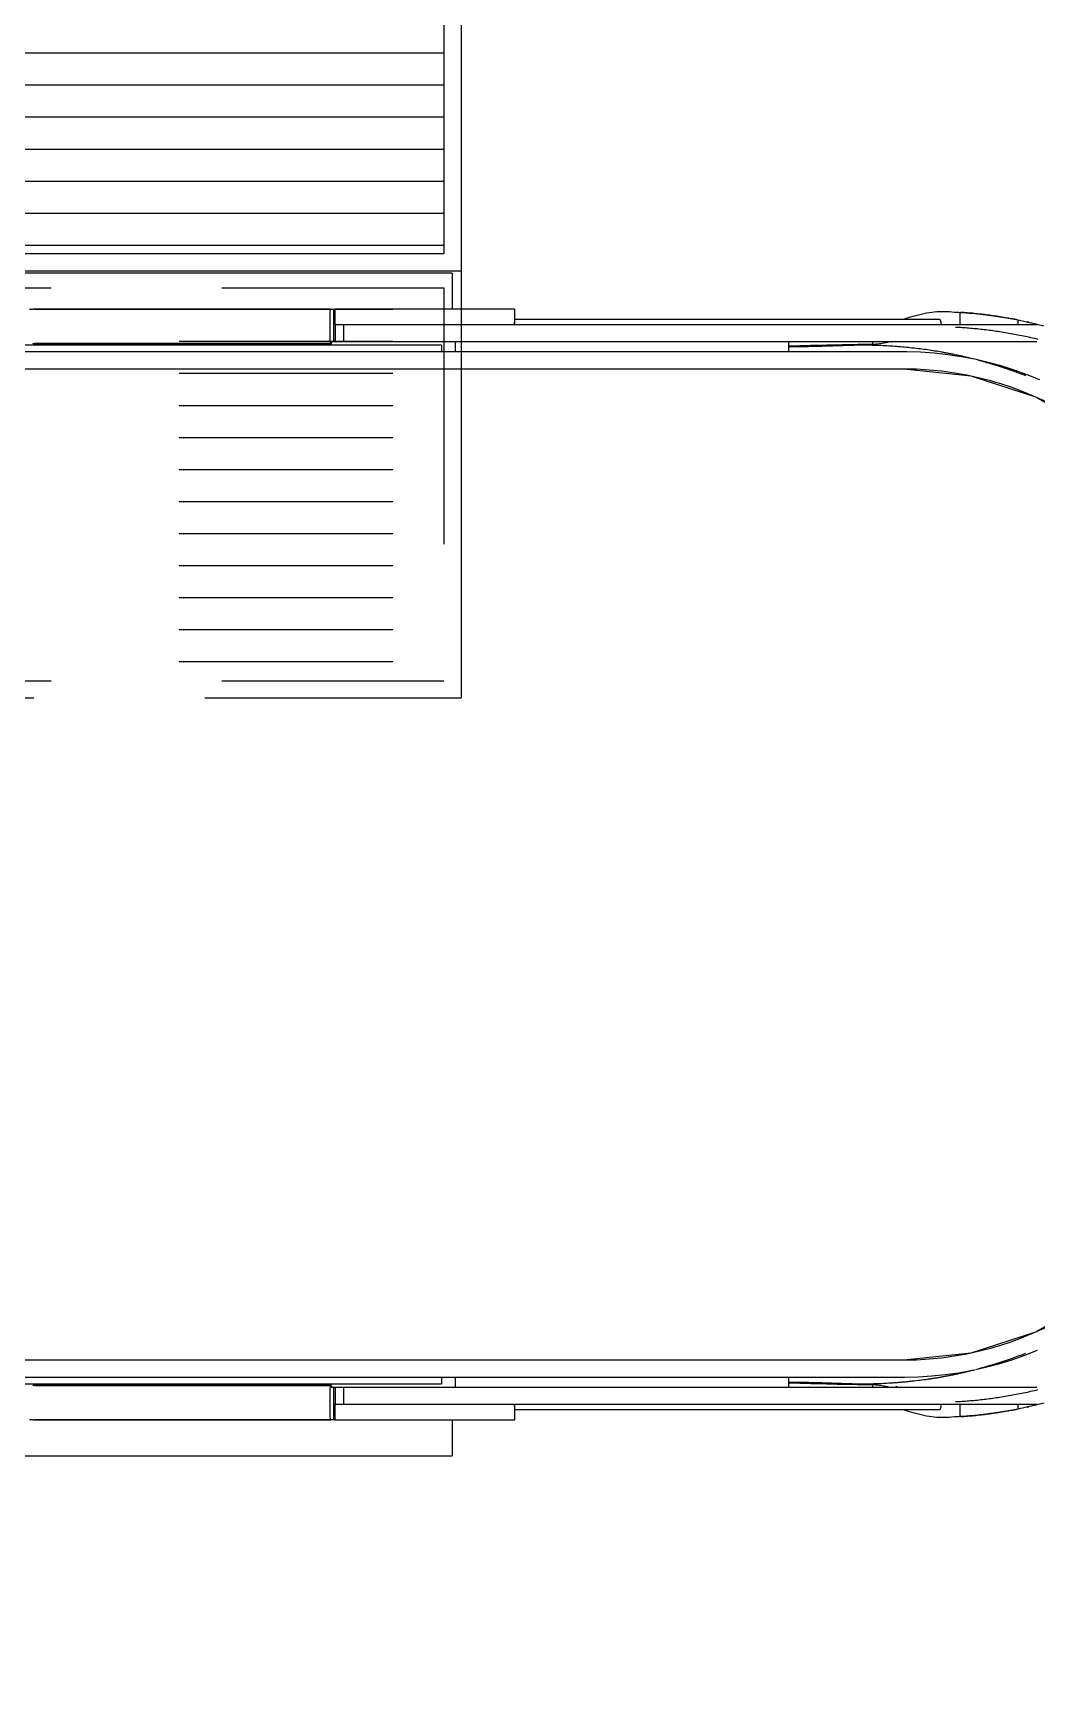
# Model space of a CAD drawing. Header units: metres. Extents: x -22 to 564, y 0 to 143.
# Drawn here: x 24.677 to 25.264, y 35.869 to 36.842 of the extents above; entities that cross this region are included whole.
import ezdxf
from ezdxf.xclip import XClip

# ---------------------------------------------------------------- set-up
doc = ezdxf.new("R2010")
doc.units = ezdxf.units.M
doc.header["$XCLIPFRAME"] = 2
doc.linetypes.add('XREF PB NEURO-ONCOLOGIA$0$HIDDE150', pattern=[0.24, 0.15, -0.09])
doc.linetypes.add('XREF PB NEURO-ONCOLOGIA$0$HIDDEN2', pattern=[0.1875, 0.125, -0.0625])
for name, color, linetype in [('XREF  PB CONJ$0$PARQUE', 251, 'Continuous'), ('XREF PB NEURO-ONCOLOGIA$0$EQUIPO', 8, 'Continuous'), ('XREF PB NEURO-ONCOLOGIA$0$MOBILIARIO', 161, 'Continuous')]:
    doc.layers.add(name, color=color, linetype=linetype)

# ---------------------------------------------------------------- blocks, each defined once
blk = doc.blocks.new('*U218')
for p, q in [((-1592.9, 346.05), (-2417.17, 346.05)), ((-1592.9, 346.05), (-1592.9, 324.91)), ((-1840.4, 325), (-1838.12, 325)), ((-1838.24, 324.83), (-1838.12, 325)), ((-1751.28, 325), (-1838.12, 325)), ((-1837.09, 325), (-1750.44, 325)), ((-1664.22, 325), (-1751.28, 325)), ((-1750.44, 325), (-1663.57, 325)), ((-1664.51, 321.3), (-1664.52, 320.01)), ((-1664.48, 322.51), (-1664.51, 321.3)), ((-1664.43, 323.54), (-1664.48, 322.51)), ((-1664.37, 324.33), (-1664.43, 323.54)), ((-1664.3, 324.83), (-1664.37, 324.33)), ((-1664.22, 325), (-1664.3, 324.83)), ((-1663.69, 325), (-1662.4, 325)), ((-1662.4, 325), (-1662.4, 306)), ((-1662.28, 325), (-1661.4, 325)), ((-1556.35, 325), (-1661.5, 325)), ((-1661.4, 316), (-1661.4, 325)), ((-1556.35, 325), (-1556.35, 323)), ((-1556.35, 323), (-1556.35, 316)), ((-1295.53, 316), (-1295.53, 323.18)), ((-1294.24, 323.1), (-1295.2, 323.16)), ((-1293.27, 323.03), (-1294.24, 323.1)), ((-1292.3, 322.96), (-1293.27, 323.03)), ((-1291.32, 322.88), (-1292.3, 322.96)), ((-1290.34, 322.79), (-1291.32, 322.88)), ((-1289.35, 322.71), (-1290.34, 322.79)), ((-1288.36, 322.61), (-1289.35, 322.71)), ((-1287.36, 322.51), (-1288.36, 322.61)), ((-1286.37, 322.41), (-1287.36, 322.51)), ((-1285.37, 322.31), (-1286.37, 322.41)), ((-1284.37, 322.2), (-1285.37, 322.31)), ((-1283.36, 322.08), (-1284.37, 322.2)), ((-1282.36, 321.96), (-1283.36, 322.08)), ((-1281.35, 321.84), (-1282.36, 321.96)), ((-1280.34, 321.71), (-1281.32, 321.83)), ((-1279.32, 321.58), (-1280.34, 321.71)), ((-1278.31, 321.44), (-1279.32, 321.58)), ((-1277.29, 321.3), (-1278.31, 321.44)), ((-1276.27, 321.16), (-1277.29, 321.3)), ((-1275.25, 321.01), (-1276.27, 321.16)), ((-1664.52, 320.01), (-1664.52, 309.99)), ((-1661.4, 316), (-1661.4, 306)), ((-1661.4, 316), (-1656.55, 316)), ((-1656.55, 316), (-1260.6, 316)), ((-1656.55, 316), (-1656.55, 306)), ((-1307.79, 319), (-1556.35, 319)), ((-1556.35, 317), (-1556.35, 317.52)), ((-1556.35, 316), (-1556.35, 317)), ((-1306.7, 316), (-1306.7, 317)), ((-1297.35, 314.34), (-1298.3, 314.38)), ((-1296.39, 314.29), (-1297.35, 314.34)), ((-1295.43, 314.24), (-1296.39, 314.29)), ((-1294.46, 314.18), (-1295.43, 314.24)), ((-1293.49, 314.11), (-1294.46, 314.18)), ((-1292.51, 314.05), (-1293.49, 314.11)), ((-1291.53, 313.97), (-1292.51, 314.05)), ((-1290.54, 313.9), (-1291.53, 313.97)), ((-1289.55, 313.81), (-1290.54, 313.9)), ((-1288.56, 313.73), (-1289.55, 313.81)), ((-1287.56, 313.63), (-1288.56, 313.73)), ((-1286.56, 313.54), (-1287.56, 313.63)), ((-1285.56, 313.44), (-1286.56, 313.54)), ((-1284.56, 313.33), (-1285.56, 313.44)), ((-1283.55, 313.22), (-1284.56, 313.33)), ((-1282.54, 313.11), (-1283.55, 313.22)), ((-1281.53, 312.99), (-1282.54, 313.11)), ((-1280.51, 312.87), (-1281.53, 312.99)), ((-1279.49, 312.74), (-1280.51, 312.87)), ((-1278.47, 312.61), (-1279.49, 312.74)), ((-1277.45, 312.47), (-1278.47, 312.61)), ((-1276.42, 312.33), (-1277.45, 312.47)), ((-1275.4, 312.19), (-1276.42, 312.33)), ((-1274.37, 312.04), (-1275.4, 312.19)), ((-1274.23, 320.86), (-1275.25, 321.01)), ((-1273.34, 311.89), (-1274.37, 312.04)), ((-1273.2, 320.7), (-1274.23, 320.86)), ((-1272.3, 311.73), (-1273.34, 311.89)), ((-1272.17, 320.54), (-1273.2, 320.7)), ((-1271.26, 311.57), (-1272.3, 311.73)), ((-1271.14, 320.38), (-1272.17, 320.54)), ((-1270.22, 311.41), (-1271.26, 311.57)), ((-1270.11, 320.21), (-1271.14, 320.38)), ((-1269.17, 311.24), (-1270.22, 311.41)), ((-1269.08, 320.04), (-1270.11, 320.21)), ((-1268.04, 319.86), (-1269.08, 320.04)), ((-1267, 319.68), (-1268.04, 319.86)), ((-1264.9, 319.3), (-1265.95, 319.49)), ((-1263.85, 319.1), (-1264.9, 319.3)), ((-1262.79, 318.9), (-1263.85, 319.1)), ((-1261.73, 318.69), (-1262.79, 318.9)), ((-1261.82, 318.71), (-1261.82, 316)), ((-1260.66, 318.48), (-1261.73, 318.69)), ((-1260.6, 316), (-1250.76, 316)), ((-1255.29, 317.34), (-1256.36, 317.58)), ((-1599.2, 304), (-2176.9, 304)), ((-1838.12, 305), (-1838.24, 305.17)), ((-1838.12, 305), (-1751.28, 305)), ((-1750.44, 305), (-1837.09, 305)), ((-1751.28, 305), (-1664.22, 305)), ((-1663.57, 305), (-1750.44, 305)), ((-1664.52, 309.99), (-1664.51, 308.7)), ((-1664.51, 308.7), (-1664.48, 307.49)), ((-1664.48, 307.49), (-1664.43, 306.46)), ((-1664.43, 306.46), (-1664.37, 305.67)), ((-1664.37, 305.67), (-1664.3, 305.17)), ((-1664.3, 305.17), (-1664.22, 305)), ((-1664.22, 305), (-1663.57, 305)), ((-1662.4, 306), (-1663.69, 306)), ((-1663.57, 305), (-1663.49, 305.17)), ((-1663.49, 305.17), (-1663.42, 305.67)), ((-1661.4, 306), (-1662.28, 306)), ((-1656.55, 306), (-1661.4, 306)), ((-1260.6, 306), (-1656.55, 306)), ((-1599.2, 304), (-1599.2, 301)), ((-1591, 300.11), (-1591, 306)), ((-1396, 303.27), (-1396, 301.63)), ((-1395.95, 303.31), (-1395.95, 306)), ((-1395.95, 302.86), (-1395.95, 303.31)), ((-1346.74, 304.4), (-1346.74, 306)), ((-1268.12, 311.06), (-1269.17, 311.24)), ((-1267.07, 310.88), (-1268.12, 311.06)), ((-1266.01, 310.69), (-1267.07, 310.88)), ((-1264.95, 310.5), (-1266.01, 310.69)), ((-1263.88, 310.3), (-1264.95, 310.5)), ((-1262.81, 310.1), (-1263.88, 310.3)), ((-1261.73, 309.89), (-1262.81, 310.1)), ((-1260.66, 309.68), (-1261.73, 309.89)), ((-1259.58, 309.46), (-1260.66, 309.68)), ((-1250.76, 306), (-1260.6, 306)), ((-1258.51, 309.24), (-1259.58, 309.46)), ((-1257.44, 309.02), (-1258.51, 309.24)), ((-1256.37, 308.79), (-1257.44, 309.02)), ((-1255.31, 308.56), (-1256.37, 308.79)), ((-1254.25, 308.33), (-1255.31, 308.56)), ((-1253.2, 308.1), (-1254.25, 308.33)), ((-1252.15, 307.86), (-1253.2, 308.1)), ((-1251.1, 307.63), (-1252.15, 307.86)), ((-1250.06, 307.38), (-1251.1, 307.63)), ((-1328.55, 300), (-2090.86, 300)), ((-1599.2, 301), (-1599.2, 299.95)), ((-1395.95, 300.25), (-1395.95, 301.54)), ((-1328.2, 300), (-1328.55, 300)), ((-1326.76, 299.99), (-1328.2, 300)), ((-1318.77, 299.78), (-1326.76, 299.99)), ((-1310.79, 299.24), (-1318.77, 299.78)), ((-1302.83, 298.38), (-1310.79, 299.24)), ((-1294.92, 297.21), (-1302.83, 298.38)), ((-1287.06, 295.72), (-1294.92, 297.21)), ((-1279.27, 293.92), (-1287.06, 295.72)), ((-1271.55, 291.81), (-1279.27, 293.92)), ((-1328.65, 290), (-2056.75, 290)), ((-1328.65, 290), (-2056.75, 290)), ((-1328.13, 290), (-1328.65, 290)), ((-1289.15, 285.85), (-1328.64, 290)), ((-1251.38, 273.57), (-1289.14, 285.85)), ((-1263.93, 289.39), (-1271.55, 291.81)), ((-1256.41, 286.67), (-1263.93, 289.39)), ((-1249, 283.65), (-1256.41, 286.67)), ((-1216.98, 253.71), (-1251.36, 273.57)), ((-1251.36, -273.57), (-1216.98, -253.71)), ((-1289.14, -285.85), (-1251.38, -273.57)), ((-2056.75, -290), (-1328.65, -290)), ((-2056.75, -290), (-1328.65, -290)), ((-1328.65, -290), (-1328.13, -290)), ((-1328.64, -290), (-1289.15, -285.85)), ((-1272.93, -292.21), (-1265.29, -289.85)), ((-1265.29, -289.85), (-1257.75, -287.18)), ((-1257.75, -287.18), (-1250.32, -284.21)), ((-2090.86, -300), (-1328.55, -300)), ((-1599.2, -299.95), (-1599.2, -301)), ((-1599.2, -301), (-1599.2, -304)), ((-1591, -306), (-1591, -300.11)), ((-1396, -301.06), (-1396, -303.27)), ((-1395.95, -301.54), (-1395.95, -300.25)), ((-1328.55, -300), (-1328.2, -300)), ((-1328.2, -300), (-1320.21, -299.84)), ((-1320.21, -299.84), (-1312.22, -299.36)), ((-1312.22, -299.36), (-1304.26, -298.56)), ((-1304.26, -298.56), (-1296.34, -297.45)), ((-1296.34, -297.45), (-1288.47, -296.01)), ((-1288.47, -296.01), (-1286.97, -295.68)), ((-1286.62, -295.6), (-1280.66, -294.27)), ((-1280.66, -294.27), (-1272.93, -292.21)), ((-2919.2, -304), (-1599.2, -304)), ((-1838.24, -305.17), (-1838.12, -305)), ((-1751.28, -305), (-1838.12, -305)), ((-1837.09, -305), (-1750.44, -305)), ((-1664.22, -305), (-1751.28, -305)), ((-1750.44, -305), (-1663.57, -305)), ((-1664.51, -308.7), (-1664.52, -309.99)), ((-1664.52, -309.99), (-1664.52, -320.01)), ((-1664.48, -307.49), (-1664.51, -308.7)), ((-1664.43, -306.46), (-1664.48, -307.49)), ((-1664.37, -305.67), (-1664.43, -306.46)), ((-1664.3, -305.17), (-1664.37, -305.67)), ((-1664.22, -305), (-1664.3, -305.17)), ((-1663.57, -305), (-1664.22, -305)), ((-1663.69, -306), (-1662.4, -306)), ((-1663.49, -305.17), (-1663.57, -305)), ((-1663.42, -305.67), (-1663.49, -305.17)), ((-1662.4, -306), (-1662.4, -325)), ((-1662.28, -306), (-1661.4, -306)), ((-1661.4, -306), (-1661.4, -316)), ((-1661.4, -306), (-1656.55, -306)), ((-1656.55, -306), (-1260.6, -306)), ((-1656.55, -306), (-1656.55, -316)), ((-1395.95, -303.31), (-1395.95, -302.86)), ((-1395.95, -306), (-1395.95, -303.31)), ((-1346.74, -306), (-1346.74, -304.4)), ((-1270.22, -311.41), (-1269.17, -311.24)), ((-1269.17, -311.24), (-1268.12, -311.06)), ((-1268.12, -311.06), (-1267.07, -310.88)), ((-1267.07, -310.88), (-1266.01, -310.69)), ((-1266.01, -310.69), (-1264.95, -310.5)), ((-1264.95, -310.5), (-1263.88, -310.3)), ((-1263.88, -310.3), (-1262.81, -310.1)), ((-1262.81, -310.1), (-1261.73, -309.89)), ((-1261.73, -309.89), (-1260.66, -309.68)), ((-1260.66, -309.68), (-1259.58, -309.46)), ((-1260.6, -306), (-1250.76, -306)), ((-1259.58, -309.46), (-1258.51, -309.24)), ((-1258.51, -309.24), (-1257.44, -309.02)), ((-1257.44, -309.02), (-1256.37, -308.79)), ((-1256.37, -308.79), (-1255.31, -308.56)), ((-1255.31, -308.56), (-1254.25, -308.33)), ((-1254.25, -308.33), (-1253.2, -308.1)), ((-1253.2, -308.1), (-1252.15, -307.86)), ((-1252.15, -307.86), (-1251.1, -307.63)), ((-1251.1, -307.63), (-1250.06, -307.38)), ((-1664.52, -320.01), (-1664.51, -321.3)), ((-1656.55, -316), (-1661.4, -316)), ((-1661.4, -325), (-1661.4, -316)), ((-1260.6, -316), (-1656.55, -316)), ((-1556.35, -317), (-1556.35, -316)), ((-1556.35, -316), (-1556.35, -323)), ((-1556.35, -317.52), (-1556.35, -317)), ((-1556.35, -319), (-1307.79, -319)), ((-1306.7, -317), (-1306.7, -316)), ((-1298.3, -314.38), (-1297.35, -314.34)), ((-1297.35, -314.34), (-1296.39, -314.29)), ((-1296.39, -314.29), (-1295.43, -314.24)), ((-1295.53, -323.18), (-1295.53, -316.11)), ((-1295.43, -314.24), (-1294.46, -314.18)), ((-1294.46, -314.18), (-1293.49, -314.11)), ((-1293.49, -314.11), (-1292.51, -314.05)), ((-1292.51, -314.05), (-1291.53, -313.97)), ((-1291.53, -313.97), (-1290.54, -313.9)), ((-1290.54, -313.9), (-1289.55, -313.81)), ((-1289.55, -313.81), (-1288.56, -313.73)), ((-1288.56, -313.73), (-1287.56, -313.63)), ((-1287.56, -313.63), (-1286.56, -313.54)), ((-1286.56, -313.54), (-1285.56, -313.44)), ((-1285.56, -313.44), (-1284.56, -313.33)), ((-1284.56, -313.33), (-1283.55, -313.22)), ((-1283.55, -313.22), (-1282.54, -313.11)), ((-1282.54, -313.11), (-1281.53, -312.99)), ((-1281.53, -312.99), (-1280.51, -312.87)), ((-1280.51, -312.87), (-1279.49, -312.74)), ((-1279.49, -312.74), (-1278.47, -312.61)), ((-1278.47, -312.61), (-1277.45, -312.47)), ((-1277.45, -312.47), (-1276.42, -312.33)), ((-1276.42, -312.33), (-1275.4, -312.19)), ((-1276.27, -321.16), (-1275.25, -321.01)), ((-1275.4, -312.19), (-1274.37, -312.04)), ((-1275.25, -321.01), (-1274.23, -320.86)), ((-1274.37, -312.04), (-1273.34, -311.89)), ((-1274.23, -320.86), (-1273.2, -320.7)), ((-1273.34, -311.89), (-1272.3, -311.73)), ((-1273.2, -320.7), (-1272.17, -320.54)), ((-1272.3, -311.73), (-1271.26, -311.57)), ((-1272.17, -320.54), (-1271.14, -320.38)), ((-1271.26, -311.57), (-1270.22, -311.41)), ((-1271.14, -320.38), (-1270.11, -320.21)), ((-1270.11, -320.21), (-1269.08, -320.04)), ((-1269.08, -320.04), (-1268.04, -319.86)), ((-1268.04, -319.86), (-1267, -319.68)), ((-1265.95, -319.49), (-1264.9, -319.3)), ((-1264.9, -319.3), (-1263.85, -319.1)), ((-1263.85, -319.1), (-1262.79, -318.9)), ((-1262.79, -318.9), (-1261.73, -318.69)), ((-1261.82, -316.11), (-1261.82, -318.71)), ((-1261.73, -318.69), (-1260.66, -318.48)), ((-1250.76, -316), (-1260.6, -316)), ((-1256.36, -317.58), (-1255.29, -317.34)), ((-1838.12, -325), (-1840.4, -325)), ((-1838.12, -325), (-1838.24, -324.83)), ((-1838.12, -325), (-1751.28, -325)), ((-1750.44, -325), (-1837.09, -325)), ((-1751.28, -325), (-1664.22, -325)), ((-1663.57, -325), (-1750.44, -325)), ((-1664.51, -321.3), (-1664.48, -322.51)), ((-1664.48, -322.51), (-1664.43, -323.54)), ((-1664.43, -323.54), (-1664.37, -324.33)), ((-1664.37, -324.33), (-1664.3, -324.83)), ((-1664.3, -324.83), (-1664.22, -325)), ((-1662.4, -325), (-1663.69, -325)), ((-1661.4, -325), (-1662.28, -325)), ((-1661.5, -325), (-1556.35, -325)), ((-1592.9, -324.91), (-1592.9, -346.05)), ((-1556.35, -323), (-1556.35, -325)), ((-1295.2, -323.16), (-1294.24, -323.1)), ((-1294.24, -323.1), (-1293.27, -323.03)), ((-1293.27, -323.03), (-1292.3, -322.96)), ((-1292.3, -322.96), (-1291.32, -322.88)), ((-1291.32, -322.88), (-1290.34, -322.79)), ((-1290.34, -322.79), (-1289.35, -322.71)), ((-1289.35, -322.71), (-1288.36, -322.61)), ((-1288.36, -322.61), (-1287.36, -322.51)), ((-1287.36, -322.51), (-1286.37, -322.41)), ((-1286.37, -322.41), (-1285.37, -322.31)), ((-1285.37, -322.31), (-1284.37, -322.2)), ((-1284.37, -322.2), (-1283.36, -322.08)), ((-1283.36, -322.08), (-1282.36, -321.96)), ((-1282.36, -321.96), (-1281.35, -321.84)), ((-1281.32, -321.83), (-1280.34, -321.71)), ((-1280.34, -321.71), (-1279.32, -321.58)), ((-1279.32, -321.58), (-1278.31, -321.44)), ((-1278.31, -321.44), (-1277.29, -321.3)), ((-1277.29, -321.3), (-1276.27, -321.16)), ((-3052.58, -346.05), (-1592.9, -346.05))]:
    blk.add_line(p, q)
for centre, start_param, end_param in [((-1328.64, 100), 6.073815, 6.283185), ((-1328.64, 100), 5.864387, 6.073746), ((-1328.64, 100), 5.654963, 5.864306), ((-1328.64, -100), 3.560472, 3.769815), ((-1328.64, -100), 3.351032, 3.560391), ((-1328.64, -100), 3.141593, 3.350963)]:
    blk.add_ellipse(centre, major_axis=(0, 190), ratio=0.999962, start_param=start_param, end_param=end_param)
for points, knots in [([(-1328.61, 319.26), (-1326.72, 319.89), (-1320.43, 321.79), (-1312.73, 323.5), (-1304.73, 323.85), (-1300.87, 323.61), (-1298.98, 323.37)], [-0.8058788, -0.8058788, -0.8058788, -0.8058788, -0.6666667, -0.3333333, -0.1666667, 0, 0, 0, 0]), ([(-1306.7, 317), (-1306.7, 317.16), (-1306.72, 317.48), (-1306.8, 317.85), (-1306.88, 318.12), (-1306.96, 318.3), (-1307.04, 318.46), (-1307.15, 318.63), (-1307.26, 318.75), (-1307.36, 318.85), (-1307.53, 318.96), (-1307.67, 319), (-1307.79, 319)], [0, 0, 0, 0, 0.142857, 0.285714, 0.357143, 0.428571, 0.5, 0.571429, 0.678571, 0.732143, 0.785714, 1, 1, 1, 1]), ([(-1348.56, 303.9), (-1349.32, 303.92), (-1350.85, 303.93), (-1353.15, 303.94), (-1355.44, 303.92), (-1357.73, 303.87), (-1360.02, 303.82), (-1362.39, 303.74), (-1364.91, 303.65), (-1367.66, 303.56), (-1371.8, 303.42), (-1379.42, 303.19), (-1388.76, 302.98), (-1395.95, 302.86)], [0.9047619, 0.9047619, 0.9047619, 0.9047619, 0.91156463, 0.91836735, 0.92517007, 0.93197279, 0.93877551, 0.94557823, 0.95238095, 0.95918367, 0.96598639, 0.97959184, 1, 1, 1, 1]), ([(-1287.32, 295.73), (-1290, 296.43), (-1294.19, 297.45), (-1299.01, 298.49), (-1301.56, 299), (-1303, 299.27), (-1304.43, 299.54), (-1306.89, 299.98), (-1311.73, 300.78), (-1319.01, 301.82), (-1328.2, 302.82), (-1335.82, 303.39), (-1341.76, 303.7), (-1345.51, 303.84), (-1347.79, 303.89), (-1348.56, 303.9)], [0.7176871, 0.7176871, 0.7176871, 0.7176871, 0.7414966, 0.755102, 0.7619048, 0.7653061, 0.7687075, 0.7755102, 0.7891156, 0.8163265, 0.8435374, 0.8707483, 0.8843537, 0.8979592, 0.9047619, 0.9047619, 0.9047619, 0.9047619]), ([(-1336.98, 305.99), (-1337.72, 305.71), (-1339.49, 305.21), (-1342.81, 304.64), (-1345.41, 304.45), (-1346.74, 304.4)], [-0.9663281, -0.9663281, -0.9663281, -0.9663281, -0.6666667, -0.3333333, 0, 0, 0, 0]), ([(-1257.12, 286.04), (-1257.37, 286.14), (-1259.15, 286.82), (-1262.48, 288.06), (-1268.82, 290.28), (-1276.47, 292.73), (-1282.31, 294.39), (-1285.01, 295.12)], [0.63036567, 0.63036567, 0.63036567, 0.63036567, 0.63265306, 0.6462585, 0.65986395, 0.68707483, 0.71088435, 0.71088435, 0.71088435, 0.71088435]), ([(-1285.01, -295.12), (-1284.62, -295.01), (-1281.14, -294.07), (-1274.5, -292.14), (-1265.32, -289.1), (-1259.65, -287.01), (-1257.12, -286.04)], [-0.71088435, -0.71088435, -0.71088435, -0.71088435, -0.70748299, -0.68027211, -0.65306122, -0.63036409, -0.63036409, -0.63036409, -0.63036409]), ([(-1395.95, -302.86), (-1388.76, -302.98), (-1379.42, -303.19), (-1370.53, -303.45), (-1364.79, -303.66), (-1360, -303.82), (-1355.45, -303.93), (-1349.32, -303.95), (-1343.24, -303.78), (-1338.05, -303.51), (-1335.04, -303.32), (-1332.77, -303.15), (-1330.48, -302.97), (-1328.19, -302.77), (-1325.9, -302.55), (-1322.85, -302.23), (-1319.07, -301.79), (-1315.37, -301.3), (-1312.49, -300.88), (-1310.37, -300.55), (-1308.27, -300.21), (-1306.18, -299.85), (-1304.43, -299.54), (-1303, -299.27), (-1301.92, -299.06), (-1300.83, -298.85), (-1299.74, -298.63), (-1298.63, -298.4), (-1297.15, -298.08), (-1295.29, -297.67), (-1292.28, -296.98), (-1289.62, -296.33), (-1287.7, -295.83), (-1287.32, -295.73)], [-1, -1, -1, -1, -0.9795918, -0.9659864, -0.952381, -0.9387755, -0.9251701, -0.9115646, -0.8843537, -0.8707483, -0.8639456, -0.8571429, -0.8503401, -0.8435374, -0.8367347, -0.829932, -0.8163265, -0.8027211, -0.7959184, -0.7891156, -0.7823129, -0.7755102, -0.7687075, -0.7653061, -0.7619048, -0.7585034, -0.755102, -0.7517007, -0.7482993, -0.7414966, -0.7346939, -0.7210884, -0.7176871, -0.7176871, -0.7176871, -0.7176871]), ([(-1346.74, -304.4), (-1345.41, -304.45), (-1342.81, -304.64), (-1339.49, -305.21), (-1337.72, -305.71), (-1336.98, -305.99)], [-1, -1, -1, -1, -0.6666667, -0.3333333, -0.0336844, -0.0336844, -0.0336844, -0.0336844]), ([(-1298.98, -323.37), (-1300.87, -323.61), (-1304.73, -323.85), (-1312.73, -323.5), (-1320.43, -321.79), (-1326.72, -319.89), (-1328.61, -319.26)], [-1, -1, -1, -1, -0.8333333, -0.6666667, -0.3333333, -0.194119, -0.194119, -0.194119, -0.194119]), ([(-1307.79, -319), (-1307.71, -319), (-1307.56, -318.97), (-1307.37, -318.86), (-1307.23, -318.73), (-1307.13, -318.61), (-1307.04, -318.46), (-1306.96, -318.3), (-1306.88, -318.12), (-1306.8, -317.85), (-1306.72, -317.48), (-1306.7, -317.16), (-1306.7, -317)], [0, 0, 0, 0, 0.142857, 0.285714, 0.357143, 0.428571, 0.5, 0.571429, 0.642857, 0.714286, 0.857143, 1, 1, 1, 1])]:
    blk.add_open_spline(points, degree=3, knots=knots)
for points in [[(-1298.98, 323.37), (-1298.39, 323.34), (-1297.23, 323.29), (-1296.09, 323.22), (-1295.53, 323.18)], [(-1295.53, 323.18), (-1290.72, 322.83), (-1281.78, 322.01), (-1270.57, 320.33), (-1264.49, 319.26), (-1261.82, 318.71)], [(-1261.82, 318.71), (-1259.33, 318.2), (-1254.9, 317.28), (-1249.88, 316.1), (-1247.6, 315.56), (-1246.73, 315.33)], [(-1346.74, 304.4), (-1354.52, 304.32), (-1370.49, 304.05), (-1387.32, 303.59), (-1395.95, 303.31)], [(-1335.11, 305.8), (-1335.74, 305.85), (-1336.38, 305.89), (-1337.01, 305.94)], [(-1395.95, -303.31), (-1387.32, -303.59), (-1370.49, -304.05), (-1354.52, -304.32), (-1346.74, -304.4)], [(-1333.23, -305.65), (-1332.97, -305.63), (-1332.71, -305.61), (-1332.45, -305.59)], [(-1261.82, -318.71), (-1264.48, -319.26), (-1270.53, -320.32), (-1281.83, -322.02), (-1290.74, -322.83), (-1295.53, -323.18)], [(-1246.73, -315.33), (-1247.6, -315.56), (-1249.88, -316.1), (-1254.9, -317.28), (-1259.33, -318.2), (-1261.82, -318.71)], [(-1295.53, -323.18), (-1296.09, -323.22), (-1297.23, -323.29), (-1298.39, -323.34), (-1298.98, -323.37)]]:
    blk.add_open_spline(points, degree=3)
blk = doc.blocks.new('XREF PB NEURO-ONCOLOGIA$0$A$C629eb517')
at = {"linetype": 'Continuous'}
for p, q in [((-0.01, 0.085), (-0.01, -0.415)), ((-0.01, 0.085), (0.39, 0.085)), ((0.39, 0.085), (0.39, -0.415)), ((0, 0.075), (0, -0.155)), ((0, 0.075), (0.38, 0.075)), ((0, 0.075), (0.38, 0.075)), ((0.38, 0.075), (0.38, -0.155)), ((0, 0.05625), (0.38, 0.05625)), ((0, 0.0375), (0.38, 0.0375)), ((0, 0.01875), (0.38, 0.01875)), ((0, 0), (0.38, 0)), ((0, -0.01875), (0.38, -0.01875)), ((0, -0.0375), (0.38, -0.0375)), ((0, -0.05625), (0.38, -0.05625)), ((0, -0.075), (0.38, -0.075)), ((0, -0.09375), (0.38, -0.09375)), ((0, -0.1125), (0.38, -0.1125)), ((0, -0.13125), (0.38, -0.13125)), ((0, -0.15), (0.38, -0.15)), ((0, -0.155), (0.38, -0.155)), ((-0.01, -0.165), (0.39, -0.165))]:
    blk.add_line(p, q, dxfattribs=at)
at = {"linetype": 'XREF PB NEURO-ONCOLOGIA$0$HIDDE150'}
for p, q in [((0, -0.175), (0.38, -0.175)), ((0, -0.175), (0, -0.405)), ((0.38, -0.175), (0.38, -0.405)), ((0, -0.405), (0.38, -0.405)), ((-0.01, -0.415), (0.39, -0.415))]:
    blk.add_line(p, q, dxfattribs=at)
at = {"linetype": 'XREF PB NEURO-ONCOLOGIA$0$HIDDEN2'}
for p, q in [((0, -0.18753), (0.38, -0.18753)), ((0, -0.20628), (0.38, -0.20628)), ((0, -0.22503), (0.38, -0.22503)), ((0, -0.24378), (0.38, -0.24378)), ((0, -0.26253), (0.38, -0.26253)), ((0, -0.28128), (0.38, -0.28128)), ((0, -0.30003), (0.38, -0.30003)), ((0, -0.31878), (0.38, -0.31878)), ((0, -0.33753), (0.38, -0.33753)), ((0, -0.35628), (0.38, -0.35628)), ((0, -0.37503), (0.38, -0.37503)), ((0, -0.39378), (0.38, -0.39378))]:
    blk.add_line(p, q, dxfattribs=at)
blk = doc.blocks.new('XREF PB NEURO-ONCOLOGIA')
at = {"layer": 'XREF PB NEURO-ONCOLOGIA$0$EQUIPO', "xscale": 0.0009999999999940395, "yscale": 0.0009999999999940395, "zscale": 0.0009999999999940395, "rotation": 270}
blk.add_blockref('*U218', (2.88167, 18.98617), dxfattribs=at)
at = {"layer": 'XREF PB NEURO-ONCOLOGIA$0$MOBILIARIO', "rotation": 270}
blk.add_blockref('XREF PB NEURO-ONCOLOGIA$0$A$C629eb517', (3.3942, 20.96387), dxfattribs=at)
blk = doc.blocks.new('XREF  PB CONJ')
at = {"layer": 'XREF  PB CONJ$0$PARQUE', "true_color": 0x136734}
h = blk.add_hatch(dxfattribs=at)
h.set_pattern_fill('CROSS', color=116, scale=0.02, angle=90)
edge = h.paths.add_edge_path()
edge.add_line((3.58827, 104.60563), (1.69357, 104.36841))
edge.add_line((1.69357, 104.36841), (2.47841, 17.60831))
edge.add_line((2.47841, 17.60831), (97.731, 17.93364))
edge.add_arc((97.72474, 19.237), 1.30337, 270.27519, 363.10058)
edge.add_line((99.0262, 19.3075), (96.47621, 19.30776))
edge.add_line((96.47621, 19.30776), (96.60198, 20.22399))
edge.add_line((96.60198, 20.22399), (62.41283, 20.22399))
edge.add_arc((58.63294, 24.65353), 5.82309, 229.524665, 310.475335, ccw=False)
edge.add_line((54.85305, 20.22399), (26.25265, 20.21884))
edge.add_line((26.25265, 20.21884), (4.28368, 20.03042))
edge.add_line((4.28368, 20.03042), (4.05501, 46.6913))
edge.add_line((4.05501, 46.6913), (2.38805, 46.6912))
edge.add_line((2.38805, 46.6912), (2.38806, 54.8033))
edge.add_line((2.38806, 54.8033), (3.98543, 54.80339))
edge.add_line((3.98543, 54.80339), (3.74643, 82.66789))
edge.add_line((3.74643, 82.66789), (3.61847, 95.25564))
edge.add_line((3.61847, 95.25564), (3.58827, 104.60563))

msp = doc.modelspace()

# ---------------------------------------------------------------- block references
at = {"rotation": 90}
msp.add_blockref('XREF PB NEURO-ONCOLOGIA', (45.50103, 33.47338), dxfattribs=at)

# ---------------------------------------------------------------- next in the draw order: block references
ref = msp.add_blockref('XREF  PB CONJ', (67.8976, 28.71, 0), dxfattribs=dict(rotation=89.50849308405942))
XClip(ref).set_block_clipping_path([(-2.936402334, 82.9334608569), (21.1250270707, 82.9334608569), (21.1250270707, 49.0397586863), (26.6296707885, 49.0397586863), (26.6284018429, 17.4712422498), (-2.8531787476, 17.4341989701)])

doc.saveas('drawing.dxf')
